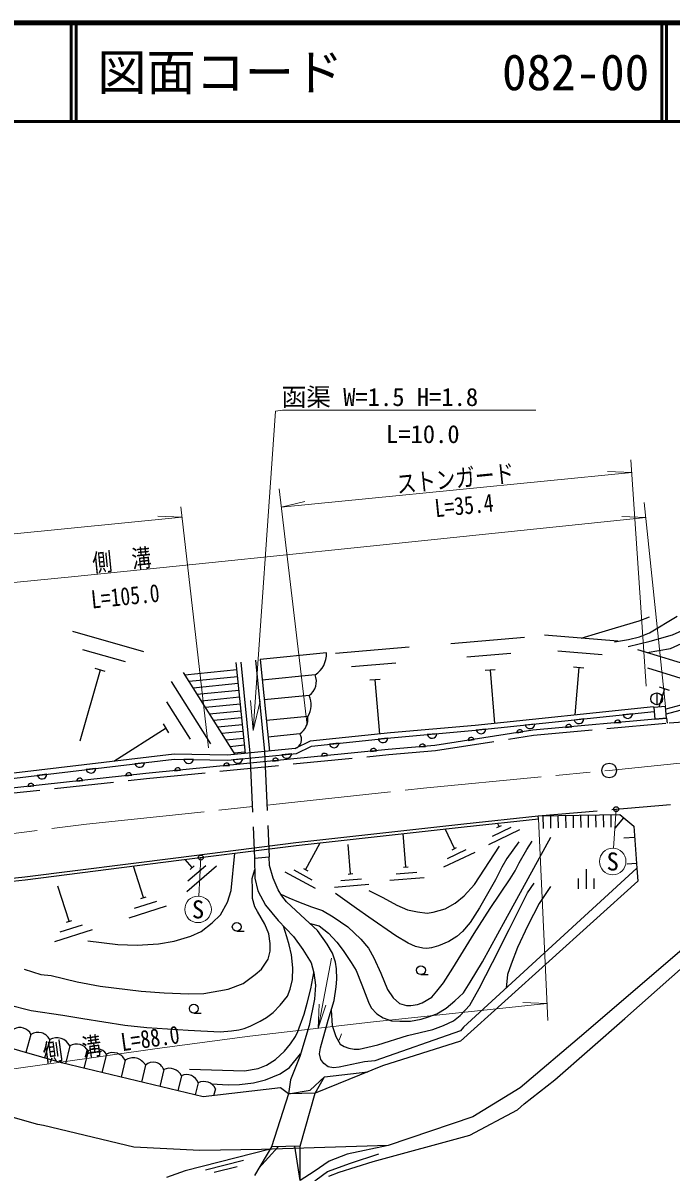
# Model space of a CAD drawing. Units: millimetres, scale not verified. Extents: x 40000 to 680000, y 20000 to 380000.
# Drawn here: x 112838 to 178698, y 263147 to 380000 of the extents above; entities that cross this region are included whole.
import ezdxf
from ezdxf.enums import TextEntityAlignment as Align

# ---------------------------------------------------------------- set-up
doc = ezdxf.new("R2010")
doc.units = ezdxf.units.MM
doc.header["$LTSCALE"] = 1000
doc.linetypes.add('CHAIN', pattern=[18.5, 12, -1.5, 3.5, -1.5])
doc.linetypes.add('DASHED', pattern=[7.5, 6, -1.5])
for name, color, linetype, lineweight in [('M-BGD', 7, 'Continuous', 25), ('M-BMK', 2, 'CHAIN', 13), ('M-BMK-HTXT', 7, 'Continuous', 13), ('M-BMK-SRVR', 3, 'Continuous', 25), ('M-STR-HTXT', 7, 'Continuous', 13), ('M-STR-STRC', 7, 'Continuous', 25), ('M-TTL', 2, 'Continuous', 140), ('M-TTL-LINE', 7, 'Continuous', 50)]:
    doc.layers.add(name, color=color, linetype=linetype, lineweight=lineweight)
doc.layers.add('M-TTL-TXT', color=7, linetype='Continuous')
doc.styles.add('ＭＳ ゴシック', font='')
doc.styles.get('ＭＳ ゴシック').set_extended_font_data('MS Gothic')

# ---------------------------------------------------------------- blocks, each defined once
blk = doc.blocks.new('open_arrow')
at = {"color": 0, "linetype": 'Continuous', "lineweight": -2}
blk.add_lwpolyline([(7.5, 1.25), (0, 0), (7.5, -1.25)], dxfattribs=at)

msp = doc.modelspace()

# ---------------------------------------------------------------- linework, layer by layer
at = {"layer": 'M-BGD'}
for p, q in [((125115, 316107), (117904, 318167)), ((163804, 317548), (156330, 316919)), ((173306, 317183), (165831, 317790)), ((123261, 315077), (118934, 316313)), ((143680, 315994), (136950, 315323)), ((152088, 316562), (144615, 315934)), ((162435, 315928), (157951, 315550)), ((171690, 315809), (167205, 316174)), ((182503, 314108), (175336, 316317)), ((121191, 314108), (120181, 314397)), ((134482, 315017), (135405, 305766)), ((134979, 315067), (135903, 305816)), ((136452, 315273), (137381, 305963)), ((136950, 315323), (137879, 306013)), ((150719, 314942), (146235, 314565)), ((169849, 314454), (168803, 314539)), ((169326, 314496), (168935, 309688)), ((180628, 313116), (176328, 314442)), ((120686, 314252), (118626, 307041)), ((134401, 305666), (129135, 313995)), ((134556, 314270), (129293, 313745)), ((134626, 313574), (129711, 313083)), ((142519, 313773), (137158, 313238)), ((149126, 313303), (148080, 313215)), ((148603, 313259), (149067, 307745)), ((160842, 314288), (159795, 314200)), ((160319, 314244), (160774, 308833)), ((131931, 306766), (127923, 313105)), ((134695, 312877), (130130, 312422)), ((134765, 312181), (130548, 311760)), ((178036, 312346), (177464, 310490)), ((178538, 312191), (177534, 312500)), ((129862, 307232), (127457, 311035)), ((134834, 311484), (130966, 311098)), ((141916, 311667), (137360, 311212)), ((177246, 311933), (177246, 310733)), ((134904, 310788), (131385, 310436)), ((134973, 310091), (131803, 309775)), ((174809, 309800), (173824, 309697)), ((176949, 310444), (176941, 310526)), ((127672, 307888), (127111, 308776)), ((135043, 309394), (132222, 309113)), ((135112, 308698), (132640, 308451)), ((141786, 309532), (137570, 309111)), ((164863, 308759), (163878, 308656)), ((169836, 309280), (168851, 309176)), ((172961, 308878), (173584, 308935)), ((178252, 309357), (178297, 308859)), ((127391, 308332), (122074, 304969)), ((135182, 308001), (133059, 307790)), ((140968, 307770), (137736, 307447)), ((149932, 307332), (148946, 307230)), ((154912, 307779), (153925, 307691)), ((159891, 308238), (158905, 308135)), ((163015, 307871), (163633, 307967)), ((167981, 308428), (168605, 308484)), ((135251, 307305), (133477, 307128)), ((135321, 306608), (133895, 306466)), ((144958, 306817), (143973, 306715)), ((153121, 306437), (153745, 306491)), ((158075, 307100), (158693, 307196)), ((130179, 305155), (129188, 305174)), ((135170, 305240), (134185, 305142)), ((135390, 305912), (134314, 305804)), ((138190, 305001), (138813, 305063)), ((140146, 305737), (139160, 305638)), ((143166, 305494), (143789, 305556)), ((148142, 305987), (148765, 306049)), ((120235, 304248), (119251, 304132)), ((125200, 304836), (124216, 304719)), ((128239, 304016), (128862, 304078)), ((133215, 304509), (133838, 304570)), ((115269, 303661), (114286, 303544)), ((118294, 302966), (118917, 303034)), ((123265, 303504), (123888, 303572)), ((113323, 302428), (113946, 302496)), ((165236, 299150), (165204, 299448)), ((165735, 298157), (165712, 299457)), ((166500, 298194), (166478, 299470)), ((167265, 298207), (167243, 299483)), ((168031, 298221), (168009, 299496)), ((168796, 298234), (168774, 299509)), ((169562, 298247), (169540, 299523)), ((170327, 298260), (170305, 299536)), ((171093, 298273), (171071, 299549)), ((171858, 298287), (171836, 299562)), ((172623, 298300), (172601, 299575)), ((173018, 298184), (173901, 299241)), ((156683, 296104), (155736, 298119)), ((160176, 296524), (163331, 298039)), ((160547, 297368), (162440, 298277)), ((161013, 298257), (161455, 298469)), ((161234, 298363), (161071, 298702)), ((151752, 294241), (151469, 297641)), ((173894, 297187), (175011, 297265)), ((141559, 293964), (143044, 296698)), ((146133, 293543), (145872, 296531)), ((155610, 294273), (158778, 295762)), ((155988, 295114), (157889, 296008)), ((156462, 296000), (156905, 296208)), ((130025, 294181), (129318, 294999)), ((136377, 295141), (137856, 295288)), ((174253, 294570), (175194, 294636)), ((125079, 291127), (124056, 294337)), ((129491, 291738), (132519, 294352)), ((129607, 292829), (131423, 294397)), ((129813, 293998), (130237, 294363)), ((139448, 293745), (142524, 292074)), ((140350, 293938), (142195, 292936)), ((141343, 294081), (141774, 293847)), ((145889, 293521), (146377, 293564)), ((150756, 293556), (152849, 293730)), ((151508, 294221), (151997, 294261)), ((170101, 292032), (170101, 294024)), ((117531, 288722), (116392, 292295)), ((144494, 292195), (147981, 292499)), ((145139, 292854), (147231, 293036)), ((150108, 292900), (153596, 293190)), ((169301, 292032), (169301, 293077)), ((170901, 292032), (170901, 293077)), ((124812, 291042), (125346, 291212)), ((123629, 289090), (127440, 290304)), ((124163, 290048), (126450, 290776)), ((117264, 288637), (117798, 288807)), ((116080, 286685), (119892, 287900)), ((116615, 287643), (118902, 288371)), ((134563, 287709), (135313, 287709)), ((153283, 283300), (154033, 283300)), ((130196, 279399), (130946, 279399)), ((113649, 277232), (113114, 275378)), ((115551, 276712), (115008, 274831)), ((117600, 276066), (117161, 274230)), ((119458, 275547), (119036, 273781)), ((121316, 275223), (120866, 273343)), ((123214, 274598), (122803, 272879)), ((125288, 274102), (124877, 272383)), ((127147, 273649), (126737, 271938)), ((128937, 273024), (128572, 271498)), ((130641, 272311), (130345, 271074)), ((142537, 271245), (143475, 272923)), ((132407, 271695), (132188, 271002)), ((136816, 263647), (138787, 265810)), ((140993, 262371), (140452, 265858)), ((135266, 264406), (131389, 263423)), ((134601, 263773), (132275, 263183))]:
    msp.add_line(p, q, dxfattribs=at)
at = {"layer": 'M-BGD', "linetype": 'DASHED'}
for p, q in [((135903, 305816), (136377, 295141)), ((137381, 305963), (137856, 295288)), ((139824, 271198), (138104, 265790)), ((140993, 265874), (142537, 271245))]:
    msp.add_line(p, q, dxfattribs=at)
at = {"layer": 'M-BGD'}
for points in [[(174330, 316647), (176597, 317203), (178835, 317829), (180216, 318449), (184184, 320581)], [(176267, 316030), (178656, 316456), (180136, 317104), (182836, 318481), (185048, 319471), (186235, 319789), (187812, 320329)], [(169569, 317486), (171347, 318040), (173057, 318527), (175471, 319251), (176497, 319672)], [(172942, 317110), (174371, 317345), (175510, 317620), (176509, 318037), (179333, 319738)], [(301867, 297006), (301860, 297008), (284082, 302615), (283653, 304197), (270378, 308656), (260343, 311415), (249588, 314482), (241658, 316535), (235368, 317821), (219312, 317873), (210378, 317225), (196296, 314739), (186297, 312461), (178170, 310268)], [(311601, 293701), (301716, 296529), (283671, 302220), (283240, 303808), (270232, 308177), (260208, 310933), (249457, 314000), (241545, 316048), (235316, 317321), (219329, 317373), (210440, 316728), (196395, 314249), (186417, 311976), (178216, 309762)], [(176935, 310526), (158780, 308625), (150182, 307861), (142034, 307017), (140493, 306274), (133620, 305588), (128195, 305694), (111920, 303768), (95160, 302052), (83216, 299841), (75236, 297715)], [(75365, 297232), (83327, 299353), (95231, 301557), (111975, 303271), (128219, 305193), (133640, 305087), (140630, 305785), (142172, 306529), (150230, 307363), (158828, 308127), (176987, 310028)], [(178252, 309357), (164659, 308128), (154696, 306572), (149957, 306167), (125333, 303728), (108543, 301911), (99942, 300902), (93474, 299827), (85001, 298215), (78345, 296637), (72506, 295115)], [(75010, 286634), (88756, 290069), (99529, 291700), (109147, 292832), (113011, 293249), (128632, 295215), (140581, 296724), (157659, 298637), (165204, 299448)], [(75095, 286346), (88815, 289774), (99569, 291402), (109180, 292534), (113046, 292951), (128670, 294918), (140616, 296426), (157691, 298338), (165236, 299150)], [(165204, 299448), (173483, 299591), (174933, 298378), (175229, 294127)], [(139048, 291492), (139859, 291105), (140836, 290697), (142154, 290186), (143263, 289816), (144373, 289173), (145857, 288160), (147181, 286892), (147948, 286008), (148510, 285025), (149200, 283438), (149897, 281807), (150450, 280953), (151105, 280370), (151800, 280183), (152270, 280176), (152917, 280276), (153404, 280444), (154381, 281010), (154914, 281618), (155563, 282461), (156523, 283974), (158678, 287478), (160326, 290014), (162344, 293038), (162873, 293860), (163250, 294649), (164042, 296019), (164594, 296849)], [(142009, 288492), (142923, 288258), (143875, 287518), (144737, 286588), (145376, 285768), (146176, 284546), (146690, 283710), (147282, 282270), (147963, 280513), (148214, 279918), (148808, 279324), (149452, 278918), (150284, 278606), (151129, 278563), (152209, 278567), (153313, 278794), (154053, 279028), (154886, 279321), (155843, 279895), (156714, 280637), (157606, 281458), (158292, 282547), (159549, 284594), (161894, 288882), (166493, 297258)], [(163241, 296813), (162026, 295095), (161511, 294229), (160857, 292935), (159231, 290107), (158272, 288616), (157512, 287699), (156934, 287167), (156116, 286676), (155082, 286217), (154368, 286043), (153873, 285974), (153461, 285978), (152746, 286157), (151997, 286499), (150739, 287231), (147987, 289158), (146741, 290016), (144599, 291562)], [(147980, 291842), (149408, 291149), (150835, 290358), (151911, 289873), (152935, 289686), (153916, 289546), (154509, 289651), (155740, 289994), (156757, 290581), (157693, 291303), (158743, 292476), (161267, 296373)], [(119433, 286754), (122486, 286374), (124432, 286307), (126599, 286437), (128207, 286708), (129902, 287204), (130943, 287694), (132051, 288567), (132897, 289387), (133616, 290667), (134002, 291850), (134359, 295636)], [(136377, 295141), (136410, 293120), (136694, 291829), (137479, 290345), (138784, 288801), (140341, 287166), (141287, 285864), (142119, 284518), (142393, 283492), (142568, 282217), (142482, 280820), (141929, 278146), (140960, 274987), (140015, 272606), (139824, 271198)], [(175229, 294127), (157611, 277977), (157313, 277600), (148586, 274540), (147562, 274430), (144957, 273912), (144385, 273817), (143855, 273948), (143410, 274268), (143115, 274673), (142964, 275255), (143074, 275856), (143861, 278683), (144459, 280670), (144673, 282079), (144737, 282852), (144699, 283897), (144588, 284576), (144311, 285480), (143765, 286390), (142781, 287771), (141515, 288954), (139629, 290701), (139160, 291313), (138778, 291925), (138271, 293108), (137883, 294399), (137856, 295288)], [(175229, 294127), (175321, 292811), (157315, 276527), (149362, 274036), (142537, 271245), (139824, 271198), (139009, 271788), (131149, 270882), (116762, 274325), (75095, 286346)], [(112955, 283851), (114665, 283333), (115715, 283206), (118336, 282575), (120688, 282125), (124865, 281634), (127190, 281439), (129683, 281343), (131208, 281391), (133684, 281816), (135217, 282412), (136440, 283322), (137080, 283852), (137742, 284860), (137976, 285694), (137976, 286482), (137826, 287439), (137414, 288425), (136669, 289705), (136401, 290202), (136156, 291045), (136156, 291990), (136122, 293061), (136396, 293989)], [(187420, 292356), (169843, 277275), (163366, 271786), (158559, 268870), (149963, 265937), (145802, 265045), (143961, 264338), (142446, 263303), (140993, 262371), (140993, 265874), (138104, 265790), (136368, 262904)], [(144160, 279677), (144255, 278118), (144638, 277022), (145081, 276221), (145485, 275999), (145963, 275831), (146497, 275743), (147002, 275744), (147895, 275929), (148911, 276161), (151931, 277117), (154489, 277721), (155576, 278137), (156583, 278599), (157258, 279156), (158244, 280215), (159198, 281880), (160557, 284537), (162247, 287873), (164109, 291601), (164787, 292587)], [(166459, 292271), (165308, 290519), (164134, 288283), (163108, 286062), (162470, 284369), (162095, 283327), (161929, 281935)], [(143935, 262821), (144965, 263243), (148413, 264327), (158258, 266982), (163100, 269556), (163758, 270185), (166885, 272627), (173993, 278832), (185050, 288640)], [(111277, 280259), (113676, 279672), (116890, 279191), (118928, 278855), (123202, 278168), (125439, 277936), (129609, 277673), (132889, 277503), (134022, 277587), (134770, 277698), (135333, 277834), (135919, 278055), (136960, 278562), (137584, 278952), (138254, 279462), (138960, 280203), (139735, 281117), (140007, 281832), (140238, 282813), (140268, 283991), (140116, 285314), (139883, 286332), (139661, 287130), (139320, 288239)], [(129757, 273702), (135350, 273526), (136741, 273777), (137576, 274111), (138493, 274680), (139414, 275525), (140031, 276265), (140535, 277011), (140775, 277536), (141407, 279301), (141729, 280394), (142095, 281861), (142393, 283492)], [(149963, 265937), (137094, 265526), (130796, 265429), (124099, 265772), (114925, 267973), (114341, 268070), (108018, 269854), (104544, 270807), (100661, 272045), (92090, 274601), (77224, 279139)], [(131986, 272193), (133705, 272122), (134856, 272144), (136259, 272308), (137477, 272607), (138976, 273239), (139929, 273872), (141038, 275239)], [(139824, 271198), (142041, 271547), (143475, 272923), (147887, 273433)], [(137962, 265553), (129312, 263361), (127407, 262673)], [(125854, 247077), (124981, 247477), (124181, 248220), (123837, 248886), (123877, 250044), (124154, 250659), (124701, 251575), (125946, 252664), (127565, 253879), (130581, 255717), (131575, 256475), (132881, 257238), (134260, 257903), (136758, 258780), (138321, 259406), (139756, 260175), (140827, 260893), (141467, 261426), (142624, 262467), (143771, 263289), (146111, 264160), (149011, 265101)]]:
    msp.add_lwpolyline(points, dxfattribs=at)
at = {"layer": 'M-BGD', "linetype": 'DASHED'}
for points in [[(72647, 294635), (78466, 296152), (85105, 297726), (93561, 299334), (100012, 300406), (108599, 301414), (125385, 303231), (150003, 305669), (154756, 306076), (164720, 307631), (178519, 308879), (196900, 310357), (214099, 311962), (215876, 312127), (226386, 312264), (234273, 312388), (239473, 311934), (247880, 310902), (254251, 309666), (272448, 305689), (283671, 302220)], [(165204, 299448), (196007, 302035), (211645, 303592), (220982, 304240), (231246, 304379), (237431, 303435), (249826, 302036)]]:
    msp.add_lwpolyline(points, dxfattribs=at)
at = {"layer": 'M-BGD'}
msp.add_lwpolyline([(177057, 309249), (178252, 309357), (178144, 310552), (176949, 310444)], close=True, dxfattribs=at)
for centre, radius in [((177246, 311333), 600), ((134563, 288159), 450), ((153283, 283750), 450), ((130196, 279849), 450)]:
    msp.add_circle(centre, radius, dxfattribs=at)
for centre, radius, start, end in [((141205, 315874), 2477, 302.00849, 2.79007), ((140903, 313096), 1752, 305.33275, 22.74838), ((139926, 310717), 2205, 327.50505, 25.51313), ((174306, 309846), 505, 197.14864, 354.80683), ((139912, 309331), 1885, 304.09935, 6.13279), ((164360, 308805), 505, 197.14864, 354.80683), ((168298, 308402), 318, 15.05788, 175.27561), ((169333, 309325), 505, 197.14864, 354.80683), ((173278, 308852), 318, 15.05788, 175.27561), ((140175, 307199), 978, 288.98335, 35.74142), ((149429, 307378), 505, 197.08313, 354.74132), ((154410, 307833), 505, 196.24733, 353.90552), ((158392, 307094), 318, 18.76481, 178.98254), ((159388, 308284), 505, 197.14864, 354.80683), ((163332, 307865), 318, 18.76481, 178.98254), ((144456, 306863), 505, 197.08313, 354.74132), ((148458, 305964), 318, 15.54753, 175.76526), ((153438, 306410), 318, 14.7792, 174.99693), ((129685, 305262), 505, 190.05231, 347.7105), ((134668, 305288), 505, 196.86953, 354.52772), ((138507, 304978), 318, 15.54753, 175.76526), ((139643, 305785), 505, 196.86953, 354.52772), ((143483, 305471), 318, 15.54753, 175.76526), ((119731, 304287), 505, 197.92079, 355.57898), ((124697, 304875), 505, 197.92079, 355.57898), ((128556, 303992), 318, 15.54753, 175.76526), ((133532, 304485), 318, 15.54753, 175.76526), ((113640, 302408), 318, 16.0675, 176.28523), ((114766, 303699), 505, 197.92079, 355.57898), ((118611, 302946), 318, 16.0675, 176.28523), ((123582, 303484), 318, 16.0675, 176.28523), ((112555, 276721), 1207, 25.0298, 121.60092), ((114360, 276093), 1342, 27.45949, 121.99342), ((116250, 275355), 1526, 27.7469, 117.23243), ((118274, 274892), 1354, 28.97424, 119.84744), ((120231, 274489), 1310, 34.0855, 126.1274), ((121957, 273976), 1403, 26.34246, 117.21028), ((124025, 273408), 1441, 28.79784, 124.26697), ((126065, 273251), 1152, 20.17037, 132.42174), ((127735, 272457), 1329, 25.22725, 116.28723), ((129478, 271923), 1226, 18.42884, 116.16549), ((131214, 271115), 1326, 25.94745, 115.60316)]:
    msp.add_arc(centre, radius, start, end, dxfattribs=at)
at = {"layer": 'M-BMK'}
msp.add_lwpolyline([(73816, 290677), (83099, 293159), (92213, 294880), (97434, 295756), (119302, 298607), (138257, 300596), (153551, 302249), (172413, 304044), (198802, 306736), (212767, 307811), (220323, 308211), (231407, 308152), (240745, 307321), (249251, 306104), (259095, 303977), (270459, 301125)], dxfattribs=at)
at = {"layer": 'M-BMK-HTXT'}
for p, q in [((142835, 277862), (144195, 284968)), ((142835, 277862), (142956, 280314)), ((142835, 277862), (143628, 280186)), ((144974, 276658), (145223, 277294))]:
    msp.add_line(p, q, dxfattribs=at)
at = {"layer": 'M-BMK-SRVR'}
msp.add_circle((172413, 304044), 750, dxfattribs=at)
at = {"layer": 'M-STR-HTXT'}
for p, q in [((176183, 312604), (174618, 335629)), ((139087, 330799), (174706, 334342)), ((174706, 334342), (172253, 334441)), ((141727, 308644), (138863, 332677)), ((131703, 306347), (128868, 330829)), ((139087, 330799), (141472, 331379)), ((178144, 310552), (175976, 331294)), ((128990, 329780), (126537, 329881)), ((176138, 329751), (173684, 329838)), ((166172, 278650), (165236, 299150)), ((173115, 300112), (172860, 296148)), ((130905, 295200), (130700, 291282)), ((166093, 280386), (163639, 280469))]:
    msp.add_line(p, q, dxfattribs=at)
for points in [[(136238, 308121), (138502, 340559), (139211, 340655), (164958, 340655)], [(66676, 314853), (72703, 316697), (77789, 318061), (83140, 319357), (88501, 320445), (93465, 321180), (100233, 321941), (110149, 322963), (117768, 323740), (132053, 325182), (146513, 326655), (176138, 329751)], [(71639, 321518), (76255, 322793), (83456, 324514), (87654, 325266), (92441, 326021), (97891, 326637), (103071, 327246), (111591, 328060), (128990, 329780)], [(82358, 268721), (91717, 270701), (105677, 272840), (126484, 275790), (135879, 277051), (148148, 278482), (166093, 280386)]]:
    msp.add_lwpolyline(points, dxfattribs=at)
for centre in [(172773, 294801), (130630, 289934)]:
    msp.add_circle(centre, 1350, dxfattribs=at)
at = {"layer": 'M-STR-STRC'}
for centre in [(173115, 300112), (130905, 295200)]:
    msp.add_circle(centre, 250, dxfattribs=at)
at = {"layer": 'M-TTL'}
msp.add_line((680000, 380000), (40000, 380000), dxfattribs=at)
at = {"layer": 'M-TTL-LINE'}
for p, q in [((117750, 380000), (117750, 370000)), ((118250, 380000), (118250, 370000)), ((177750, 380000), (177750, 370000)), ((178250, 380000), (178250, 370000)), ((40000, 370000), (680000, 370000))]:
    msp.add_line(p, q, dxfattribs=at)

# ---------------------------------------------------------------- block references
at = {"layer": 'M-STR-HTXT', "xscale": 400, "yscale": 400, "rotation": 86}
msp.add_blockref('open_arrow', (136238, 308121), dxfattribs=at)

# ---------------------------------------------------------------- texts
at = {"layer": 'M-STR-HTXT', "style": 'ＭＳ ゴシック'}
for s, p in [('函渠 W=1.5 H=1.8', (139133, 341997)), ('L=10.0', (149733, 338231))]:
    msp.add_text(s, height=1833, dxfattribs=at).set_placement(p, align=Align.MIDDLE_LEFT)
at = {"layer": 'M-STR-HTXT', "style": 'ＭＳ ゴシック', "width": 0.8}
for s, rotation, p in [('ストンガード', 5.68, (156927, 332259)), ('L=35.4', 5.68, (157805, 329524)), ('側\u3000溝', 5.773, (123033, 323958)), ('L=105.0', 5.773, (123379, 320303)), ('側\u3000溝\u3000L=88.0', 7.906, (122000, 274839))]:
    msp.add_text(s, height=1833, rotation=rotation, dxfattribs=at).set_placement(p, align=Align.BOTTOM_CENTER)
at = {"layer": 'M-STR-HTXT', "style": 'ＭＳ ゴシック'}
for p in [(172773, 294801), (130630, 289934)]:
    msp.add_text('S', height=1833, dxfattribs=at).set_placement(p, align=Align.MIDDLE_CENTER)
at = {"layer": 'M-TTL-TXT', "style": 'ＭＳ ゴシック'}
for s, p in [('図面コード', (120380, 375000)), ('082-00', (161521, 375000))]:
    msp.add_text(s, height=3666, dxfattribs=at).set_placement(p, align=Align.MIDDLE_LEFT)

doc.saveas('drawing.dxf')
